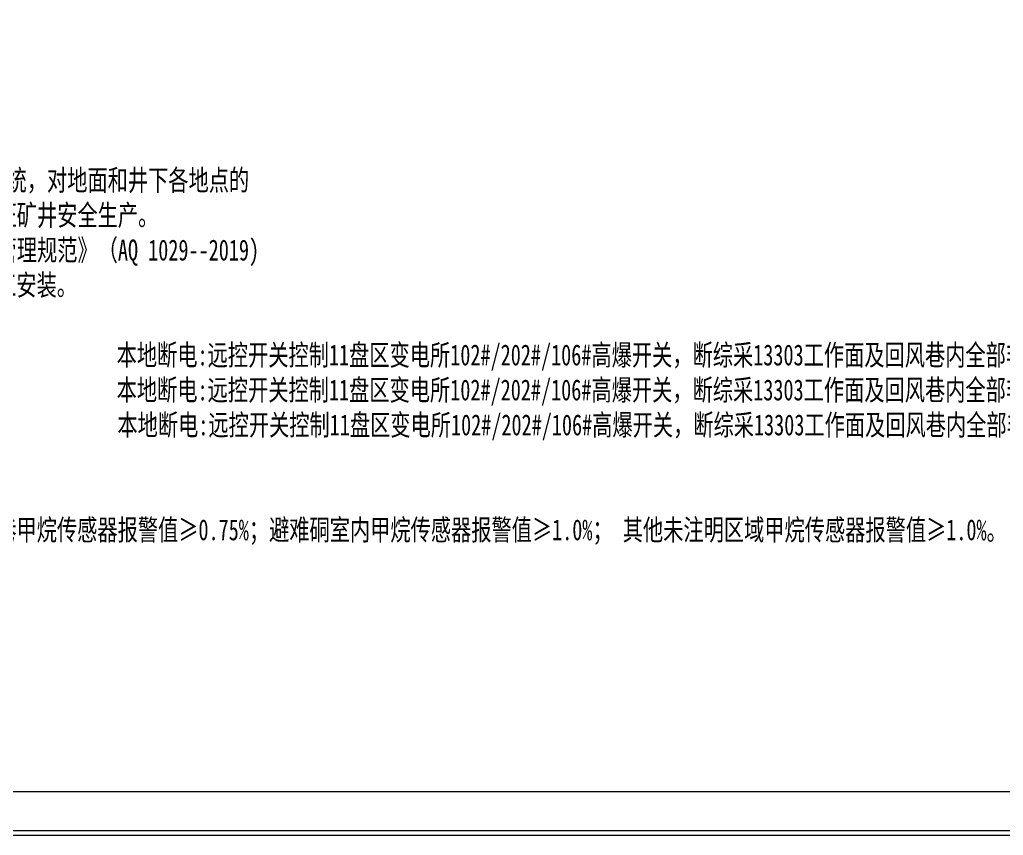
# Model space of a CAD drawing. Header units: millimetres. Extents: x 2501 to 6983, y 1724 to 12691.
# Drawn here: x 3802 to 5069, y 7417 to 8467 of the extents above; entities that cross this region are included whole.
import ezdxf

# ---------------------------------------------------------------- set-up
doc = ezdxf.new("R2010")
doc.units = ezdxf.units.MM
doc.layers.add('注记', color=7, linetype='Continuous')
doc.styles.add('仿宋', font='', dxfattribs={"width": 0.707})
doc.styles.get('仿宋').set_extended_font_data('FangSong_GB2312')

msp = doc.modelspace()

# ---------------------------------------------------------------- linework, layer by layer
at = {"color": 0, "linetype": 'ByBlock', "lineweight": 20}
msp.add_line((6926.7, 7472.9, -779), (2592, 7472.9, -779), dxfattribs=at)
at = {"color": 0, "linetype": 'ByBlock', "lineweight": 20, "elevation": -779}
for points in [[(2536, 12691), (6982.7, 12691), (6982.7, 7416.9), (2536, 7416.9)], [(2542, 12685), (6976.7, 12685), (6976.7, 7422.9), (2542, 7422.9)]]:
    msp.add_lwpolyline(points, close=True, dxfattribs=at)

# ---------------------------------------------------------------- texts
at = {"layer": '注记', "color": 0, "lineweight": 20, "insert": (2666.3, 8318.8, -3234.1), "char_height": 27, "width": 3642.459, "attachment_point": 1, "style": '仿宋'}
msp.add_mtext('{\\fFangSong|b0|i0|c134|p49;\\C7;说明：\\P    1、本矿低瓦斯矿井，煤层易自燃，煤尘有爆炸危险性。本矿装备一套KJ95X型煤矿安全监控系统，对地面和井下各地点的\\P       甲烷、风速、一氧化碳、温度、粉尘、烟雾、风门开关等参数（状态）进行集中监测，保证矿井安全生产。\\P    2、安全监控系统各类设备严格按照《煤矿安全规程》、《煤矿安全监控系统及检测仪器使用管理规范》（AQ 1029--2019)\\P       以及《煤炭工业矿井监测监控系统装备配置标准》（GB 50581--2020）中相关要求进行施工安装。\\P    3、甲烷传感器的报警、断电、复电浓度及断电范围为：\\P      1、\\fFangSong|b0|i0|c0|p49; \\fFangSong|b0|i0|c134|p49;13303上隅角：报警浓度≥1.0%，断电浓度≥1.5%，复电浓度＜1.0%；                          本地断电:远控开关控制11盘区变电所102#/202#/106#高爆开关，断综采13303工作面及回风巷内全部非本质安全型电气设备。                                                                                       \\P      2、 13303工作面：报警浓度≥1.0%，断电浓度≥1.5%，复电浓度＜1.0%；                          本地断电:远控开关控制11盘区变电所102#/202#/106#高爆开关，断综采13303工作面及回风巷内全部非本质安全型电气设备、                                                                                    \\P      3、\\H1.074x; \\H0.9311x;13303回风巷口：报警浓度≥1.0%，断电浓度≥1.0%，复电浓度＜1.0%；\\H0.99989x;                        \\H1.00011x;本地断电:远控开关控制11盘区变电所102#/202#/106#高爆开关，断综采13303工作面及回风巷内全部非本质安全型电气设备。\\P   \\P\\H0.99989x;\\P       各变电所、配电点、水泵房以及进风流中甲烷传感器报警值≥0.5%；总回风巷、盘区回风巷甲烷传感器报警值≥0.75%；避难硐室内甲烷传感器报警值≥1.0%； 其他未注明区域甲烷传感器报警值≥1.0%。}', dxfattribs=at)

doc.saveas('drawing.dxf')
